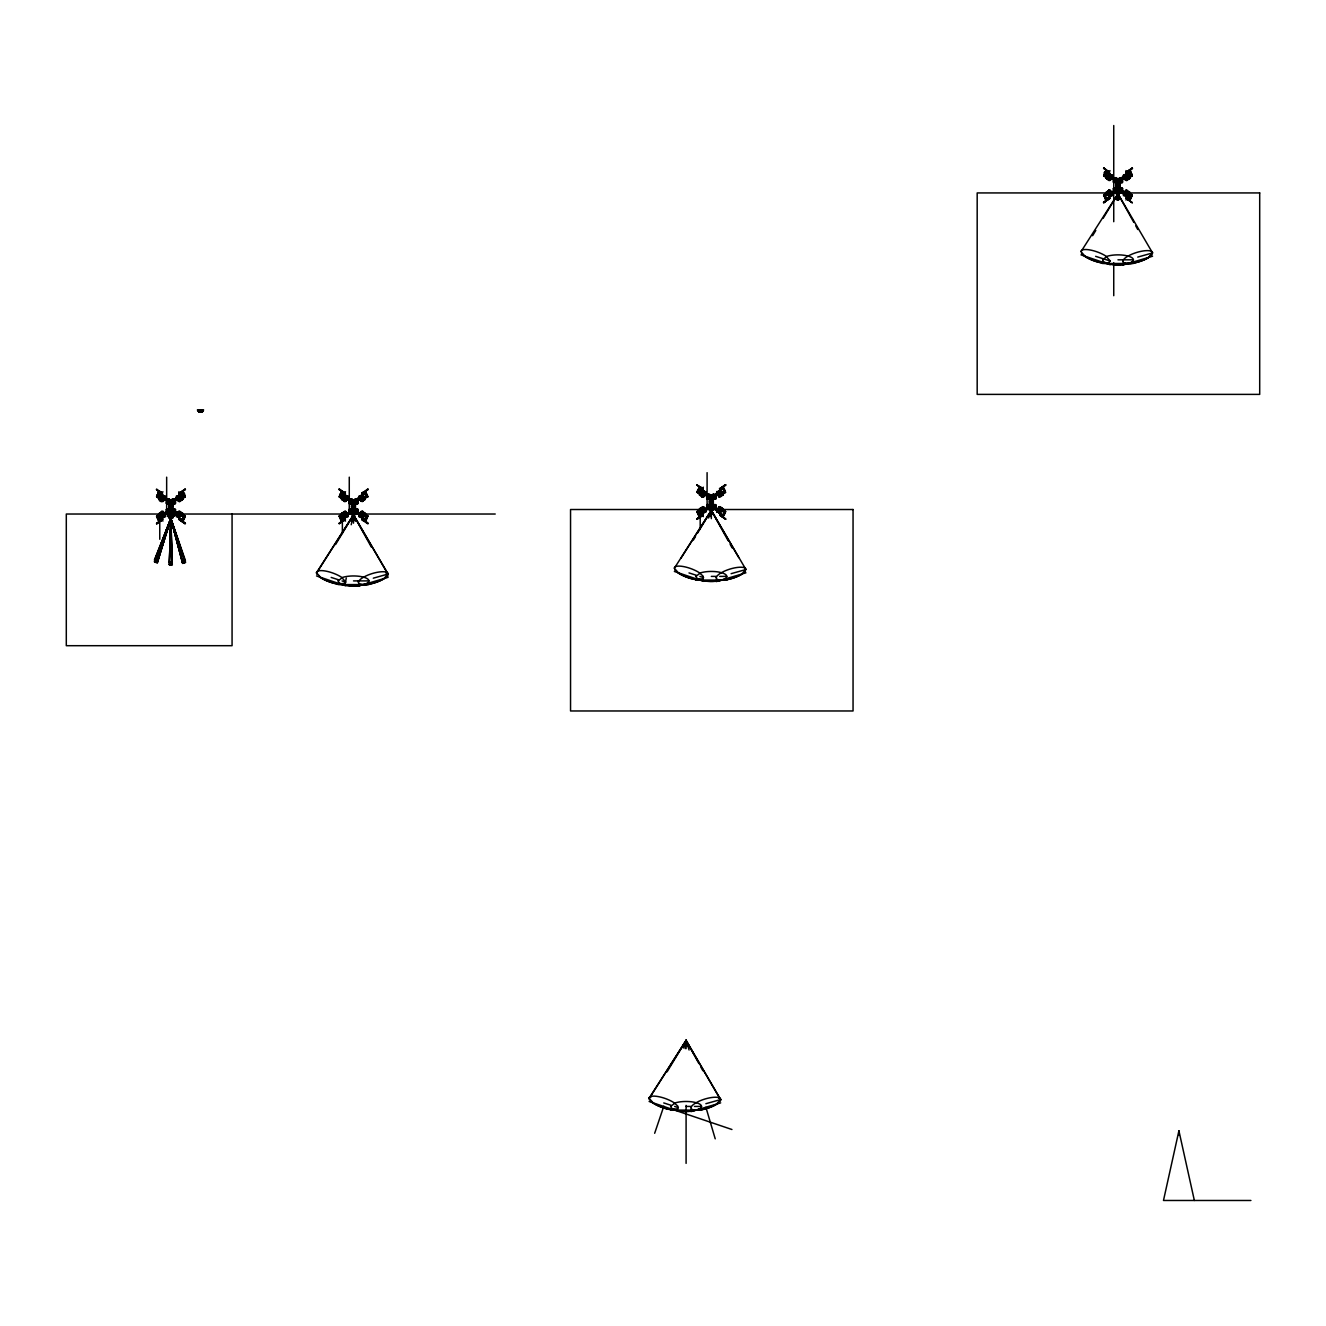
<?xml version="1.0" encoding="UTF-8"?>
<svg xmlns="http://www.w3.org/2000/svg" width="1326" height="1326" viewBox="0 0 1326 1326"><rect width="100%" height="100%" fill="white"/><g stroke="black" fill="none" stroke-linecap="round" stroke-linejoin="round"><path stroke-width="1.5" d="M168.518 509.814L168.518 510.841L170.126 510.841M167.789 502.62L166.662 503.714L168.518 503.714L166.28 503.002M168.518 499.554L166.662 499.504C171.651 500.896 170.292 500.482 175.513 499.554M168.899 503.366L166.28 503.366L166.28 499.189L169.28 498.808L169.28 514.024L166.662 514.024L170.126 513.278L170.126 508.306M169.28 510.841L169.28 509.118L166.662 509.118L167.789 510.212M169.28 503.714L169.28 501.99M169.645 508.306L170.126 509.283M170.275 505.024L170.126 503.25M169.28 499.554L170.126 501.99L168.518 501.99M172.165 504.394L171.7 503.366M172.513 510.841L172.513 509.118L175.131 509.118L175.131 514.024L172.513 514.024L172.513 498.808L175.131 498.808L174.12 501.046L176.242 499.189L174.319 501.792L173.292 500.565L174.203 499.554M175.131 514.024L175.131 513.311C171.8 515.035 170.142 509.118 170.524 514.753L172.513 512.698M349.268 509.814L351.887 509.118L351.887 510.841M351.125 509.814L351.125 510.841L352.733 510.841M355.119 510.841L355.119 509.118L357.738 509.118L357.738 514.024L354.274 513.278L354.274 499.554C356.744 500.482 351.572 500.814 349.268 499.504L351.887 498.808L351.887 514.024L349.268 513.311M351.887 503.714L351.887 501.99M352.252 508.306L352.733 509.283L352.385 504.444M352.733 508.306L352.931 513.278M352.733 504.51L352.733 503.25M350.528 499.62L345.489 497.946C352.202 503.267 349.749 500.333 351.141 499.554L352.733 499.554L352.733 501.99L351.125 501.99M354.771 504.394L354.307 503.366M707.57 496.322L707.09 494.3L709.725 494.3L709.741 508.77M708.946 494.996L708.946 497.482L710.554 497.482L710.554 495.046L710.554 508.77L710.554 503.797M708.946 508.803L715.559 508.803C712.095 510.643 710.57 504.46 710.951 510.245M709.725 506.333L709.725 504.609L707.09 504.609L710.554 506.333M709.725 497.482L709.725 499.206L707.09 499.206L707.835 498.095L708.946 499.206L708.946 494.3M710.09 503.797L710.554 504.775M710.554 500.001L710.554 498.742M712.609 499.885L712.128 498.858M712.858 509.615L712.94 504.609L715.559 504.609L715.559 509.515M715.559 494.996L712.94 494.3L715.941 495.046M713.72 508.803L713.72 506.333L712.095 506.333M712.94 499.206L715.559 498.51L712.095 497.482M1113.741 188.723L1116.359 188.027L1116.359 189.751M1116.359 180.9L1116.359 182.623L1113.741 181.894M1122.592 178.463C1118.614 178.181 1117.669 181.132 1115.58 177.717L1115.58 182.623M1115.58 188.723L1115.58 189.751L1117.205 189.751M1124.929 193.53L1125.989 193.795L1124.481 192.734C1130.034 195.684 1119.509 190.331 1121.498 189.999C1124.647 191.922 1125.608 195.088 1120.619 191.922C1119.774 190.066 1121.017 191.657 1123.188 192.253C1121.746 191.143 1118.73 189.701 1122.227 192.187L1116.31 192.834L1116.359 177.717L1113.741 177.717L1115.58 178.413M1116.359 192.933L1117.917 190.977L1119.575 192.187L1119.575 177.717L1122.21 178.413C1120.387 183.668 1118.63 174.568 1124.796 178.38M1116.724 187.215L1117.205 188.193M1117.205 192.187L1117.205 187.215L1117.205 192.187L1115.58 192.22M1117.205 182.159L1117.205 183.419L1117.205 178.463L1113.359 178.463M1117.205 178.463L1117.205 180.9L1115.58 180.9M1119.243 183.303L1118.763 182.275M1118.746 189.751L1120.354 189.751L1120.354 188.027L1120.354 192.933M170.507 512.698L169.28 513.278M710.935 508.19L709.725 508.77M706.708 495.046C709.543 492.36 711.515 498.377 711.714 495.046M166.678 512.449C170.176 510.759 163.993 516.56 168.054 512.018C165.302 512.25 165.021 515.201 167.175 511.355C169.629 510.394 167.573 515.4 166.678 512.217C172.595 510.029 160.247 518.897 164.606 514.14L163.645 512.068L161.49 513.576M177.734 499.471L176.822 498.178L178.33 497.117L173.275 500.482L174.303 501.394L175.131 500.383M360.341 499.471C359.992 497.847 357.456 498.211 359.329 499.488C354.987 505.405 355.169 496.686 360.937 497.117M358.351 498.974C351.539 503.681 363.407 497.117 356.578 500.996C363.457 494.399 351.059 504.775 358.716 499.454M708.465 508.471L707.222 508.306L707.686 506.98L708.565 508.587L703.542 510.692M716.985 494.747C715.128 494.25 711.084 499.04 717.151 494.979L716.388 493.902C707.686 503.084 722.455 490.239 715.045 496.305C720.018 489.526 709.858 500.664 716.587 494.896M1111.834 193.729C1123.57 188.69 1105.735 192.171 1112.017 194.408L1110.177 195.933L1112.448 194.872L1111.636 193.861M1120.951 178.513C1121.166 183.966 1125.36 173.54 1121.614 179.839M170.441 563.417L169.363 563.02L170.905 513.278M176.176 499.438L174.452 500.681M174.27 501.245C172.794 500.217 175.728 499.919 173.839 500.482M1121.813 179.341L1121.514 179.093M181.496 520.687L185.325 523.356L181.695 520.588M364.716 520.273L368.081 523.455M700.178 487.487L697.31 492.51M1103.994 168.137L1106.945 170.988L1103.729 175.778L1106.099 177.203M346.268 578.037L345.29 583.241L338.478 584.053A15.448 4.691 19.7 0 1 320.826 577.606L316.533 572.733L353.512 514.902L388.104 574.025L383.761 578.749A15.448 4.74 -17.4 0 1 365.893 584.551L362.827 584.633A15.448 4.74 -17.4 0 1 362.827 577.622L365.893 575.981A15.448 4.74 -17.4 0 1 388.104 574.025L373.286 578.186M353.031 518.98L353.512 514.902L388.104 574.407L387.606 575.766M710.62 516.51L711.333 510.394L745.925 569.517L741.582 574.241A15.448 4.475 -17.3 0 1 723.714 580.208L718.593 580.075M685.144 1048.568L686.089 1040.429L720.681 1099.552L716.338 1104.276A15.448 4.74 -17.4 0 1 698.47 1110.077L695.404 1110.144A15.448 4.74 -17.4 0 1 695.404 1103.149L698.47 1101.492A15.448 4.74 -17.4 0 1 720.681 1099.552L705.88 1103.713M1117.271 199.928L1117.967 193.811L1152.576 252.934L1148.233 257.658A15.448 4.475 -17.3 0 1 1130.349 263.625L1124.929 263.46M1110.326 174.502L1112.282 175.861L1111.652 176.789L1115.381 178.795L1114.569 180.303L1113.774 179.143L1115 178.911L1114.453 179.922L1112.63 178.214L1114.486 179.888M165.667 499.488C167.756 500.482 172.115 503.217 162.883 497.946L164.606 498.692L164.822 497.714M167.789 512.897L167.905 512.168M176.922 514.737C182.59 515.864 168.617 508.886 176.076 513.842C176.855 513.775 173.789 513.692 173.839 512.267C172.745 510.991 178.198 514.936 174.386 511.853M179.375 518.168L176.06 514.289L178.33 515.715C173.325 516.576 172.861 508.256 174.999 512.814C170.325 512.681 178.016 509.648 179.242 514.422L177.038 514.82M347.843 499.256L349.484 501.062L349.55 499.819L350.843 499.819L349.865 501.344L348.224 499.04L350.545 500.598M356.628 512.864C357.307 511.14 356.445 512.748 358.733 513.344M707.636 495.128C709.327 498.941 706.692 493.007 708.482 496.769M707.951 496.073L705.979 494.764L707.968 496.488M706.112 508.852C714.15 504.792 700.509 512.466 708.598 507.792C704.752 512.549 706.592 505.852 708.449 506.946M708.449 496.852L703.31 493.438L704.371 493.703M714.813 496.289L714.432 495.427M714.963 507.659C713.802 506.814 719.852 511.571 714.548 507.278C720.648 513.527 712.128 508.72 714.813 507.344M714.432 508.372L715.559 507.941L715.062 506.946L715.443 508.306L713.985 508.504L714.2 507.029L714.101 508.587L719.123 510.692L717.615 509.632L717.267 510.974M1109.63 177.319L1111.47 177.916C1107.641 176.806 1115.796 180.75 1115.033 179.325M1120.569 191.59L1121.398 190.911M175.513 512.333L174.502 512.217M338.329 583.341L338.064 584.584L368.943 584.584M696.167 578.816L695.885 580.075L726.781 580.075M670.906 1108.851L670.641 1110.111L701.537 1110.111M1112.713 178.314L1114.967 178.944L1114.752 179.905M1112.63 178.098L1114.851 178.877L1114.337 179.839M1102.801 262.233L1102.519 263.493L1133.415 263.493M1117.072 197.839L1117.967 193.811L1133.796 222.354M1194.361 1200.478L1178.913 1130.796L1163.482 1200.478L1250.915 1200.478M338.064 580.904L342.589 577.407A15.448 4.956 0 0 1 361.219 576.611L364.418 577.407A15.448 4.956 0 0 1 364.418 584.401L361.219 585.197A15.448 4.956 0 0 1 345.788 585.197L340.119 583.39L338.578 582.18L338.329 579.727L331.168 577.423M351.208 524.731L353.512 514.902L371.297 547.008M695.885 576.396L700.41 572.898A15.448 4.956 0 0 1 719.057 572.103L722.256 572.898A15.448 4.956 0 0 1 722.256 579.893L719.057 580.689A15.448 4.956 0 0 1 703.609 580.689L697.957 578.865L696.415 577.672L696.167 575.219L688.99 572.915M710.404 514.322L711.333 510.394L738.797 557.649M670.641 1106.431L675.166 1102.917A15.448 4.956 0 0 1 693.813 1102.138L697.012 1102.917A15.448 4.956 0 0 1 697.012 1109.928L693.813 1110.707A15.448 4.956 0 0 1 678.365 1110.707L672.713 1108.901L671.171 1107.707L670.906 1105.238L663.746 1102.934M685.161 1044.358L686.089 1040.429L720.681 1099.917L720.184 1101.276M1102.519 259.813L1107.044 256.316A15.448 4.956 0 0 1 1125.691 255.52L1128.89 256.316A15.448 4.956 0 0 1 1128.89 263.31L1125.691 264.106A15.448 4.956 0 0 1 1110.243 264.106L1104.591 262.283L1103.05 261.089L1102.801 258.636M1116.591 199.712L1117.967 193.811L1119.774 199.563M173.872 499.62L174.75 501.228M348.174 513.56C353.976 508.471 346.998 516.659 349.981 512.051M346.185 515.648L350.843 513.013L349.981 511.09L349.401 512.814L351.092 512.598L349.865 511.488L345.158 514.422L349.451 512.134M356.578 499.587L357.523 501.062L359.164 499.256M174.899 500.797L179.242 498.41L174.684 500.698M1115.614 192.187L1114.752 190.745L1112.746 192.751L1115.183 191.491L1114.453 190.729L1115 192.121M1114.669 191.392L1113.724 192.187L1113.724 188.74L1114.47 189.121M157.131 561.263L171.269 518.499M351.539 520.737L353.512 514.902L355.302 520.67L353.512 514.902L316.533 573.097L317.03 574.473M654.663 1133.282L663.829 1106.199M684.117 1046.247L686.089 1040.429L698.935 1063.618M1116.658 197.707L1117.967 193.811L1119.127 197.74M684.05 1046.148L686.089 1040.429L689.089 1050.01M708.614 517.985L711.333 510.394L728.14 540.71M683.371 1048.004L686.089 1040.429L687.879 1046.214L686.089 1040.429L649.11 1098.243L653.403 1103.133A15.448 4.691 19.7 0 0 671.055 1109.58L677.884 1108.751L677.884 1106.182L674.089 1102.751A15.448 4.691 19.7 0 0 658.144 1096.569A15.448 4.691 19.7 0 0 649.11 1098.243M1115.945 199.497L1117.967 193.811L1118.912 197.823L1117.967 193.811L1081.005 251.642L1085.281 256.515A15.448 4.691 19.7 0 0 1102.95 262.962L1108.304 262.863L1110.26 261.023L1105.983 256.15A15.448 4.691 19.7 0 0 1090.038 249.968A15.448 4.691 19.7 0 0 1081.005 251.642M163.429 496.023L163.032 495.211L160.976 497.78L157.313 495.211L158.391 492.626L159.75 493.57L158.391 492.626M183.419 519.146L184.447 516.875M182.756 519.278L183.618 519.891L182.043 519.262C185.308 522.03 185.64 513.709 181.148 514.571L182.226 513.029M342.174 499.803L343.252 498.245L339.473 495.609L340.997 492.626L342.357 493.57L340.997 492.626M366.009 520.206L364.65 519.262L366.009 520.206L367.534 517.223L363.755 514.571M700.542 488.548L698.819 488.117L697.642 490.62L701.404 493.272M722.106 515.267L723.83 515.698L725.355 512.714L721.576 510.062L722.653 508.521M1107.193 171.966C1099.237 171.452 1109.53 176.806 1106.646 178.695M1105.453 172.579L1104.425 174.85M1128.757 198.685L1130.481 199.115L1131.509 195.784M1130.979 198.403L1131.658 196.596L1127.896 193.961L1125.492 196.281M155.938 561.08L154.562 560.218L170.822 518.499L185.358 560.417L182.607 561.064L170.822 518.499L154.562 559.721L157.33 560.6L170.822 518.499L184.994 561.196M347.843 513.576L348.887 512.333M353.76 501.924L353.561 502.073M711.581 497.416L711.283 497.565M708.25 507.361L707.106 507.941M711.581 506.681L711.482 506.98M674.354 568.224A15.448 4.691 19.7 0 1 683.387 566.55A15.448 4.691 19.7 0 1 699.332 572.733L703.128 576.164L703.128 578.733L696.299 579.545A15.448 4.691 19.7 0 1 678.647 573.097L674.354 568.224L711.333 510.394L712.526 514.239L711.333 510.394L680.884 558.312M169.363 563.02L170.441 562.622M154.562 560.218L155.938 560.252M198.154 411.342L202.828 411.342L198.154 411.342L198.154 410.016M168.568 516.228C167.308 519.046 174.485 519.046 173.225 516.228M335.544 544.555L353.512 514.902L355.252 520.803M693.365 540.047L695.487 536.566M697.592 533.069L711.333 510.394L712.493 514.322M1092.624 235.68L1095.79 230.442M1103.182 218.243L1117.967 193.811L1118.431 200.011L1117.967 193.811M667.077 1071.822L686.089 1040.429L687.017 1044.424M649.607 1099.983L649.11 1098.608L686.089 1040.429L686.387 1044.557M174.17 499.289L175.927 498.957L173.772 500.78M356.528 500.233L357.738 498.808L355.882 498.808L355.882 503.714M357.407 500.979L361.849 498.41L361.302 497.631L359.777 498.692L361.302 497.631L359.794 498.692M707.438 507.344L702.979 509.913L704.222 510.212M1115.365 191.59L1112.514 193.248M1114.205 190.977L1112.763 192.27M164.076 499.471C167.872 494.979 170.01 505.554 165.236 499.256M346.683 499.471L347.495 498.095M1124.233 193.082L1125.177 194.474M707.653 507.941L707.09 509.515L707.09 472.653M181.679 519.775L182.54 520.389C180.104 520.77 173.507 512.134 178.695 515.201M357.407 511.853C371.297 520.786 351.059 506.184 357.274 513.162C352.981 508.554 364.169 518.847 358.766 514.19M159.17 499.521L162.733 495.012M341.776 499.521L345.324 495.012M156.667 489.609L159.816 492.642L156.932 489.228M160.827 498.742L156.866 495.609L159.253 492.443L162.236 493.173L162.054 494.399M157.264 497.068L156.584 496.587L160.048 491.432L160.927 492.029M160.446 491.697L156.982 496.869M161.126 492.178L161.987 493.537M160.612 493.405L161.391 492.36M158.192 497.714L159.435 498.012M160.976 493.653L161.606 492.725M158.275 497.896L156.75 496.935M161.938 492.957L161.092 493.405M158.54 497.963L162.916 491.714M161.805 494.233L162.518 493.156M159.253 492.443L160.114 493.057L158.175 495.808L160.479 497.432L162.352 494.747L161.49 494.134M160.496 497.432L162.07 495.195L165.717 497.101L163.247 495.592M159.568 499.803C161.871 495.377 155.971 501.477 162.269 501.692M159.899 500.035L163.214 495.344M164.391 496.935L161.291 500.184L162.551 501.294L159.103 498.874M164.623 498.692L163.098 497.631L164.391 496.173M163.877 497.383L164.606 496.537M162.103 500.267L161.391 501.079M164.391 499.007L162.883 497.946L163.794 498.112M164.308 497.366L164.54 496.488M161.358 501.41L162.286 500.399M164.225 497.631L165.402 495.974M161.871 501.41L161.523 499.869M164.54 497.847L165.104 496.885M164.192 499.968L163.148 501.477L160.993 499.968L162.054 498.46L164.822 499.305M177.154 513.261L178.645 511.355L182.971 513.56L181.463 514.422M177.27 515.317L176.391 515.947M179.491 511.703L176.424 515.201L179.424 518.068M176.408 516.858L177.568 515.184M177.916 515.433L177.319 516.394L177.651 515.582M179.806 512.632L180.402 511.753M177.402 516.659L180.502 512.648M180.435 512.366L179.209 511.505M180.8 512.864L179.441 514.156M179.076 517.82L178.579 517.256M178.596 517.488L181.877 512.797M182.806 516.444L180.817 515.052L178.43 517.372M181.148 520.438L179.69 518.383M180.004 518.599L179.209 519.626L179.739 518.433M180.203 519.079L179.855 519.875L180.021 518.947M183.436 515.002L185.076 515.913L181.761 520.853M180.833 519.179L180.021 519.991M180.402 520.455L181.38 519.577L180.667 520.654M181.049 520.919L185.143 515.963M181.347 521.135L185.01 515.864M181.745 521.4L185.209 516.245L182.773 514.538M345.108 493.902L339.357 489.112M341.395 492.891L342.141 493.885L340.782 492.94M339.489 497.035L342.655 491.432L343.683 492.145M339.257 496.869L342.788 492.079M343.053 491.697L339.323 496.918L345.141 501.278M343.533 492.029L340.02 497.167L343.351 491.913M343.732 492.178L343.384 493.521L343.998 492.36M343.567 493.653L344.213 492.725M343.633 493.686L344.462 492.907M341.147 497.963L345.522 491.714M344.561 494.001L345.473 493.388L339.207 489.012M344.412 494.233L345.158 493.173M345.456 495.095L343.583 497.78L339.804 495.128M342.788 499.637L345.821 495.344M343.898 500.184L346.998 496.935M346.998 496.173L346.749 497.25M344.594 500.2L343.998 501.079M346.484 497.383L347.147 496.488M344.064 501.477L344.893 500.399M347.429 499.305L345.489 497.946L346.998 499.007M346.832 497.631L347.992 495.974M344.379 501.344L345.672 500.946M349.451 500.681L344.661 498.46L343.6 499.968L345.755 501.477L346.799 499.968M347.246 499.57L348.009 498.477L346.069 497.117L347.23 498.692M358.666 514.289L360.937 515.715L358.998 514.355L359.76 513.261M359.827 514.936C358.285 518.831 365.23 517.654 364.832 513.029M362.528 511.422L359.048 515.217L362.562 517.786M359.014 516.858L360.175 515.184M360.473 514.621L360.009 513.825L361.517 514.886L360.622 514.72M362.23 512.267L361.335 511.886L362.876 512.963M362.346 511.77L362.893 511.322M360.092 515.466L359.926 516.394L360.523 515.433M362.562 511.919L362.412 512.632M360.307 516.643L363.109 512.648M363.407 512.864L362.048 514.156M361.202 517.488L364.484 512.797M362.247 517.571L363.44 517.936M361.981 518.168L363.904 515.383L367.087 517.621M362.462 518.499L362.545 517.322M363.44 519.179L362.794 520.107M366.092 515.035L367.65 515.897L363.622 520.687M363.009 520.455L363.921 519.527L358.716 515.748M363.274 520.654L366.987 515.665M367.683 515.913L363.473 520.803M363.954 521.135L367.617 515.864M367.551 516.046L364.517 520.969L362.893 519.61M364.617 521.035L361.716 519.56L362.545 518.549L361.932 519.494M364.285 519.775L365.147 520.389L366.026 519.146M367.733 523.223L364.103 520.687M699.332 493.703L697.012 492.079L700.476 486.924M697.095 492.36L700.874 487.189M699.962 489.377L698.62 491.3L699.962 489.377L698.603 488.432L699.465 489.045M701.553 487.67L702.415 489.029M701.636 487.935L701.222 489.012M697.178 492.427L698.636 493.206M701.404 489.145L702.001 488.2M702.366 488.449L701.52 488.896L702.614 488.631M698.968 493.454L703.344 487.189M701.984 489.543L701.388 490.388L703.94 491.051L702.117 490.421M702.233 489.725L702.664 488.664M702.415 489.974L702.763 491.333M700.907 492.924L702.797 490.239M699.598 495.012L700.774 493.902M699.995 495.278L703.294 490.587M700.907 494.001L697.294 491.101L699.68 487.935L706.145 492.592M700.343 495.526L703.642 490.835M701.421 495.46L702.78 494.167M701.504 496.338L704.819 492.427M704.305 492.874L704.868 491.913M702.565 495.775L701.819 496.57M705.051 492.029L705.217 493.189L705.647 492.244M701.885 496.968L702.714 495.891M704.653 493.123L705.83 491.465M702.299 496.902L703.029 496.106M705.018 493.371L701.62 490.073M703.277 496.753L705.25 492.725M704.819 494.499L704.139 494.018L705.415 493.653C713.603 498.278 699.995 490.222 705.051 494.184L704.504 494.963M705.067 495.062L702.979 493.902L703.891 492.592L705.067 494.15L704.902 493.305M706.178 494.034L704.918 495.261L707.438 496.454M716.488 509.781L718.162 508.852M717.581 508.753L719.67 509.913L718.294 510.112M719.09 506.847L718.327 508.571M718.659 512.499L721.046 513.742L716.869 510.692L719.852 507.394M720.2 506.797L719.156 507.377M716.836 512.35L717.996 510.676M720.548 507.046L720.117 508.057M717.615 511.77L717.515 510.676M718.361 510.924L717.565 511.753M718.128 512.134L720.93 508.14M719.024 512.98L722.305 508.272M723.051 508.803L719.504 513.311M721.742 510.891L719.803 513.659L719.902 512.466L720.631 512.996M725.637 519.328L719.72 514.422L720.366 512.797M719.637 515.118L720.432 514.09M720.548 515.549L721.261 514.67M724.029 510.609L725.488 511.388L721.775 516.626M720.83 515.947L721.609 514.919M721.095 516.145L721.725 515.002M722.173 516.891L725.654 511.737L723.2 510.029M723.847 514.637L722.985 515.88L716.504 511.206M1105.238 171.85L1106.597 172.794L1105.254 174.717L1106.597 172.794L1105.851 171.8M1103.812 175.596L1106.961 170.772L1109.315 172.082M1108.205 171.087L1107.542 172.214L1108.47 171.269M1108.685 171.634L1108.039 172.562L1108.834 171.734M1105.221 176.706L1105.801 176.988M1105.834 176.424L1109.995 170.606M1109.033 172.91L1109.149 171.966M1108.868 173.142L1109.663 172.115L1103.68 167.921L1109.182 173.358M1109.149 174.104L1112.431 176.524L1109.133 179.971M1106.249 178.43L1107.409 177.319M1107.558 176.341L1109.63 174.435M1112.796 176.01L1106.315 171.352L1104.392 174.12L1108.055 176.689L1109.796 173.905M1106.978 178.944L1110.276 174.253M1108.155 179.756L1111.536 175.894M1109.066 179.109L1109.199 180.021M1110.939 176.292L1112.464 174.883M1108.536 180.386L1109.182 179.176M1115 178.513L1114.553 180.701L1109.961 176.855L1110.857 177.021M1111.304 176.54L1112.033 175.695M1109.033 180.386L1110.144 179.855M1110.21 180.386L1112.05 177.071L1111.718 178.48M1111.138 178.38L1111.685 177.601C1107.243 175.098 1115.033 176.888 1112.149 178.397M1124.382 191.972L1123.205 193.082L1125.393 194.624M1125.724 190.264L1124.978 191.988M1123.47 195.767L1124.282 193.845M1126.652 190.563L1123.52 194.126L1127.68 197.16L1126.321 196.198L1129.702 192.22M1127.199 190.463L1126.868 191.541M1126.686 191.176L1125.807 190.795M1124.995 194.342L1124.581 195.104M1124.481 194.789L1127.581 191.557M1125.459 195.701L1123.603 194.74M1125.84 196.513L1128.956 191.69M1129.304 191.939L1128.227 193.48L1132.006 196.132M1127.912 196.845L1127.034 196.231L1128.393 194.309M1126.271 198.535L1127.001 197.458L1126.072 198.386M1126.603 198.552L1126.768 197.292M1130.1 194.209L1125.956 200.027M1129.835 193.447L1132.205 194.872L1128.99 199.878M1127.481 199.364L1128.31 198.37M1127.746 199.563L1128.459 198.469M1127.945 199.696L1131.94 202.497M1128.128 199.828L1131.99 194.707L1129.967 193.53M1128.426 200.044L1132.089 194.773M1128.824 200.309L1132.288 195.154L1131.608 194.673M1132.288 202.745L1126.371 197.839M163.695 497.267L162.551 498.41L166.678 500.383M165.07 499.488L165.833 498.41L163.463 497.117L164.756 498.012M175.96 514.422L176.723 513.344M177.734 513.361L176.822 514.654L177.303 513.063M181.629 514.919L182.706 513.958M339.97 495.941L340.5 493.338M344.909 501.709L341.428 499.272L342.771 497.913M345.158 498.41L346.301 497.267M347.677 499.488L348.44 498.41M358.567 514.422L359.329 513.344M359.429 514.654L360.341 513.361M361.683 517.82L360.887 517.273M364.236 514.919L365.578 513.56L362.131 511.14M366.225 517.007L364.865 518.947L365.611 519.46M702.73 497.2L699.25 494.764L700.592 493.405M705.515 494.979L706.261 493.902M716.388 509.913L717.151 508.836L715.344 507.261L716.985 509.068M719.67 509.913L718.659 509.897M722.057 510.411L723.416 509.051L719.919 506.598M724.874 512.366L722.703 514.422L723.449 514.952M1109.381 180.618L1105.884 178.181L1107.243 176.822M1111.569 178.678L1112.481 177.386M1123.039 193.331L1123.785 192.253M1121.232 191.789L1123.619 193.032M1128.708 193.828L1130.05 192.469L1126.57 190.032M342.705 492.244L338.959 489.393M722.421 515.665L725.571 511.455M353.711 511.256L353.445 511.438M169.363 564.428L172.281 564.428L169.363 564.428L172.281 564.246L170.822 518.499L154.612 561.611L157.33 562.473L170.822 518.499L185.408 561.959L182.607 562.953L185.408 562.125L170.822 518.499L154.562 561.544L157.33 562.473L154.562 561.379L157.33 562.29L170.822 518.499L185.408 562.605L182.607 563.434L170.822 518.499L154.562 562.009L157.33 562.953L170.822 518.499L182.076 559.622M174.916 501.062L176.557 499.256M165.236 513.576L166.877 511.77L162.551 514.422L166.844 512.134M705.681 509.068L707.305 507.261L703.31 510.377L704.504 508.852M1123.619 178.165C1117.884 183.121 1130.183 174.286 1124.481 177.916L1123.884 177.071C1129.984 174.27 1119.227 179.988 1124.896 176.375M743.936 572.799L745.427 571.241M1152.062 254.658L1148.233 257.841A15.448 4.74 -17.4 0 1 1130.349 263.46L1127.282 263.543A15.448 4.74 -17.4 0 1 1127.282 256.531L1130.349 254.89A15.448 4.74 -17.4 0 1 1152.576 252.934L1137.758 257.095M350.412 512.665L352.733 513.278L352.733 499.554M1123.188 178.397L1122.194 179.292M165.684 513.361L167.441 512.698M357.722 500.383L356.628 499.968M185.325 489.476L181.496 492.145M162.336 519.245L156.584 523.836L160.297 520.687L156.65 515.963L159.17 514.438L156.584 516.245L160.032 520.853L161.175 520.405M364.236 492.062L368.081 489.36M339.241 523.24L342.771 520.77L339.489 515.797M1132.404 168.369L1128.575 171.054M725.305 484.719L721.493 487.404M180.17 492.526L178.944 493.388L185.192 489.012L181.629 492.062L185.143 496.869M170.656 501.924L170.955 502.073M156.534 523.322L160.164 520.77M364.534 492.079L367.866 489.509M339.141 523.322L342.904 520.687M1132.139 175.828L1128.774 171.153L1132.288 167.905L1126.006 172.297L1128.426 170.606L1132.205 175.778L1129.918 177.154M725.687 485.001L722.123 487.736M1107.177 199.497L1103.68 202.729L1107.376 199.596L1103.729 194.872L1107.525 200.044M700.294 516.228L696.962 518.798L700.725 516.179M365.611 493.371L364.865 493.885L366.225 492.94M345.456 517.737L343.583 515.052L339.804 517.704L340.997 520.206L342.357 519.262L340.997 520.206M1130.083 172.281L1129.338 172.794L1130.083 171.8M1105.851 198.37L1106.597 197.839L1105.238 198.801M698.122 512.847L699.962 514.422L699.216 514.952M182.756 493.554L183.618 492.94L182.275 493.885L183.618 495.808M341.263 519.56L342.141 518.947L340.782 519.891M719.471 491.068L721.046 490.073L716.902 493.09L718.344 492.062M699.084 515.052L699.962 514.422M176.64 496.918L179.855 495.576M162.551 514.422L164.822 513.527L165.402 514.355L164.043 515.317M161.938 517.256L161.192 518.251L165.336 515.781M359.76 498.659L360.473 498.211M1126.934 174.485L1127.597 172.43M1121.398 178.612L1126.321 177.319M1111.138 192.27L1112.481 193.264L1111.901 192.436L1109.961 193.795L1111.47 192.734M1109.017 196.165L1107.558 194.309L1104.392 196.53L1105.47 199.115L1106.829 198.171L1105.47 199.115M716.554 494.15L718.294 493.703M705.415 510.145L704.371 510.112M702.415 513.825C702.515 511.388 700.725 513.527 702.515 515.267M179.292 493.902L180.999 492.708M179.656 493.421L185.458 489.377M179.341 493.869L180.933 492.559M176.109 497.084L179.806 494.482M181.679 493.057L182.54 492.443L178.894 495.775M176.491 497.035L179.043 495.592M176.441 497.615L177.949 496.57L176.441 497.615L178.96 501.261M183.402 492.626L182.043 493.57L183.402 492.626C188.176 496.255 178.811 496.819 182.226 499.803M174.336 499.72L177.817 497.134L177.253 496.488M178.297 497.134L175.96 498.41L176.723 499.488M183.518 493.603L183.9 493.338M178.944 495.095L180.817 497.78L184.596 495.128M161.673 512.035C163.33 507.676 157.794 518.764 159.568 513.029M180.817 497.78L184.48 495.211L181.314 497.432L179.474 495.858M159.103 513.958L162.534 511.554M159.17 513.311L160.181 513.195M181.331 498.51L183.866 497.532M161.987 512.648L161.076 511.969M179.772 500.217L180.502 501.013L179.524 501.692M181.861 498.725L185.043 496.935L181.347 491.697M182.656 498.377L185.209 496.587L181.745 491.432L180.535 492.277L181.181 493.405M179.209 501.311L182.706 498.874L179.772 501.51M163.33 517.405L165.684 515.748L159.253 520.389L156.866 517.223L160.645 514.571M162.899 517.704L160.976 515.052L157.197 517.704L158.391 520.206L159.75 519.262L158.391 520.206M182.971 499.272L181.877 500.035L178.596 495.344M160.976 515.052L158.755 515.897M157.893 519.494L158.772 518.88M165.07 513.344L165.833 514.422L163.098 515.201L164.391 516.659M165.634 514.19L164.49 513.063M158.175 519.891L159.534 518.947L158.175 517.007L157.313 517.621L160.479 515.4L161.838 517.322L160.96 517.936M164.109 516.643L165.319 515.234L162.849 511.571M159.253 520.389L160.114 519.775M160.429 519.56L161.805 518.599L162.601 519.626L156.601 523.82M161.49 518.681L162.551 517.289M161.772 518.963L160.761 520.356L162.485 518.93M367.799 489.012L361.948 493.322M368.064 489.377L361.948 493.869L363.606 492.708M359.827 497.88L359.28 496.902L361.517 495.128L364.832 499.803M358.716 497.084L362.91 494.134M363.921 493.305L363.009 492.36M364.285 493.057L365.147 492.443L367.534 495.609L363.755 498.245M359.081 497.035L361.219 495.543M361.567 501.261L359.048 497.615L362.727 494.93L361.816 493.206M366.009 492.626L364.65 493.57L366.009 492.626L367.186 495.128L363.423 497.78M358.766 498.626L360.838 497.184M366.506 493.338L366.026 493.686M344.909 511.107L341.428 513.56L342.771 514.919M341.71 513.958L345.158 511.538L344.346 511.985M363.937 498.51L365.81 497.416M343.865 520.554L342.655 521.4L339.191 516.245L341.66 514.505M344.379 512.317L346.699 516.643M364.998 497.996L367.401 496.305L366.722 496.786M344.13 512.963L344.942 512.151M361.915 500.532L362.876 499.869M364.451 498.725L367.816 496.587L364.517 491.863L362.164 493.72M362.628 500.515L360.307 496.189M361.816 501.311L365.313 498.874L362.379 501.51M339.473 517.223L343.252 514.571L342.174 513.029M362.197 501.361L362.247 501.013M340.5 519.494L340.881 519.228M348.009 514.355C347.727 512.317 344.064 517.704 348.009 514.355L347.097 513.063M346.069 515.715L348.44 514.422L347.677 513.344M346.799 515.549L346.998 516.659M347.478 515.549L345.44 511.571M345.804 517.289L347.909 515.797L345.075 517.455M342.721 519.775L341.859 520.389L344.71 518.383M344.097 518.681L348.29 515.748M343.931 519.262L344.793 519.693M343.434 520.306L345.108 518.93L339.207 523.82L345.34 519.527M343.368 520.687L344.992 519.56L344.312 520.041M1126.885 173.258L1132.52 168.286M1123.155 176.01L1125.575 174.319L1128.956 178.944M1126.371 172.811C1130.995 172.927 1119.923 178.513 1125.012 175.463M1127.829 171.783L1126.636 172.629M1127.481 171.269L1128.459 172.165M1128.757 171.966L1129.619 171.352L1123.155 176.01M1130.481 171.535L1129.122 172.479L1130.481 171.535L1132.006 174.518L1128.227 177.154L1129.304 178.695M1130.1 175.844L1127.896 176.689L1125.492 174.369L1123.536 176.507L1126.023 180.17M1127.183 173.839L1123.536 175.944L1124.332 176.424M1125.492 174.369L1123.901 176.242M1130.581 172.513L1130.979 172.247M1127.15 174.336L1126.503 173.656L1128.376 176.341L1131.559 174.12L1130.68 174.717L1130.481 172.579M1107.243 193.828L1105.884 192.469L1108.42 191.275M1109.066 191.557L1109.348 190.049L1108.37 190.729M1127.896 176.689L1131.675 174.037M1105.884 192.469L1107.409 193.331M1109.332 190.066L1106.995 191.69L1110.276 196.397M1128.227 177.154L1130.05 178.181L1126.139 173.905M1106.166 192.867L1109.912 190.48L1112.431 194.126L1111.022 195.104L1108.851 191.226M1103.729 194.872L1105.47 193.878M1105.204 194.06L1106.133 193.414M1129.47 176.905L1131.874 175.214L1131.177 175.695M1109.282 198.038L1106.961 199.878L1103.646 195.154L1106.216 193.364L1103.812 194.806M1108.586 191.872L1109.514 191.226L1108.785 190.099M1127.349 178.761L1126.536 179.574M1130.266 176.341L1129.57 176.822L1130.73 176.706M1105.619 194.358L1106.481 193.745L1104.077 195.436L1104.492 194.574M1129.735 177.286L1132.139 175.596M1106.646 191.939L1107.061 193.563L1107.89 192.983M1107.724 193.48C1102.668 197.209 1104.657 194.756 1106.315 199.298L1110.31 195.817L1109.133 196.546M1129.769 177.783L1126.288 180.22L1127.581 179.093L1124.465 175.082M1130.05 178.181L1126.57 180.618L1127.514 179.358M1106.166 195.287L1108.055 193.961L1110.094 196.53L1107.89 199.016M1104.276 196.613L1108.055 193.961M1112.149 192.253L1112.912 193.331L1111.122 194.226M1104.972 198.403L1105.851 197.789M1111.834 194.541L1112.746 193.082M1110.956 195.154L1112.415 194.126M1107.542 193.231C1106.63 198.767 1113.542 194.309 1111.669 195.22L1110.939 194.342M1106.315 199.298L1107.193 198.685M1107.757 198.287L1108.984 197.756M1109.05 197.375L1112.729 194.69M1108.354 198.204L1109.116 198.386M1107.558 199.464L1103.994 202.497M1103.414 202.364L1109.547 198.403M1103.68 202.729L1109.928 198.353M719.405 488.846L725.886 484.868L719.769 489.36L720.366 491.001M720.515 489.327L719.968 488.681L722.338 487.355M720.731 489.625L716.504 492.592M721.758 488.797L721.095 487.67M724.327 488.83L722.106 488.548L723.83 488.117L725.355 491.101L721.576 493.736L722.653 495.278M716.902 492.526L719.04 491.034M722.968 488.714L723.83 488.117M717.349 492.758L719.388 496.753M718.095 492.725L717.83 491.664M718.162 494.963L717.615 494.184L719.123 493.123L714.499 495.41M719.123 493.123L717.349 493.587M725.024 490.62L721.245 493.272L719.338 490.62M702.747 506.598L699.25 509.051L700.592 510.411M699.531 509.449L703.576 506.847L704.321 508.571M719.504 490.504L723.416 494.764L719.852 496.421M701.355 516.295L700.476 516.891L697.012 511.737L699.498 509.996M702.78 509.648L701.421 508.355L702.2 507.808M699.564 509.946L698.57 510.643M702.415 508.14L702.382 507.444M720.714 495.344L719.885 496.156M699.763 510.377L697.426 512.018L697.857 511.156M720.449 496.007L718.128 491.664M723.051 493.885L725.488 492.178L722.554 488.051M700.907 509.814L701.255 509.565M723.134 494.366L720.449 496.836M701.073 510.062L697.294 512.714L699.68 515.88L702.531 513.875M701.404 510.543L697.625 513.195L698.819 515.698L700.178 514.753L699.68 515.88M698.321 514.985L698.819 514.637M703.891 511.206L706.261 509.913L705.515 508.836M701.388 513.427L702.266 512.814M705.167 510.659L704.404 511.19L705.25 510.609M705.183 511.123L703.377 507.212M703.625 512.781L705.747 511.289L702.366 512.748M700.857 515.052L701.819 515.947M701.918 514.173L706.145 511.206M697.277 519.146L702.929 514.422M701.189 516.179L702.896 514.985L702.299 514.04M697.028 519.311L703.277 514.936M179.01 493.338L181.016 492.145L184.529 497.068L185.209 496.587M179.557 493.72L181.911 491.863M181.115 493.438L180.667 492.178M176.806 497.349L179.076 495.012M182.275 493.885L183.618 492.94M177.187 498.692L178.695 497.631M177.402 499.007L179.242 498.41M177.899 499.753L178.645 501.477L180.8 499.968L179.441 498.675M162.054 511.77L161.291 512.648L163.86 516.262M178.148 500.764L180.303 499.256L179.739 498.46M180.982 498.742L182.706 498.874M163.247 511.521L160.993 512.864L162.352 514.156M183.22 497.416L184.795 496.305L184.115 496.786M156.584 516.245L157.264 515.764L160.744 520.919M161.225 513.179L163.363 511.67M178.43 501.162L180.585 499.653L178.546 501.311M183.668 497.664L182.623 498.394M158.623 515.383L156.998 516.527L157.413 515.665M159.004 515.118L160.827 514.074M163.894 513.079L163.148 511.355M162.468 517.455L163.396 516.792M163.96 516.195L165.336 515.234M163.28 517.223L165.12 515.93M164.606 516.295L163.032 517.604L159.916 512.797M160.794 520.124L162.302 519.61L161.805 518.599M161.623 520.306L162.849 519.444L160.446 521.135L156.783 515.864M361.716 493.272L362.777 492.526M365.147 492.443L361.981 494.664L363.904 497.432L367.087 495.211M359.528 497.035L362.578 495.029M359.131 497.548L360.523 496.587M362.81 495.344L361.683 495.012M360.009 499.007L361.517 497.946L360.622 498.112M362.91 499.256L360.755 500.764L360.506 499.753M362.048 498.675L363.407 499.968L361.252 501.477L360.208 499.968M363.589 498.742L365.313 498.874M340.931 515.018L339.357 515.897L343.053 521.135M345.854 511.521L343.6 512.864L344.661 514.372M339.191 516.245L339.87 515.764L343.351 520.919M340.732 515.151L341.776 514.438M343.832 513.179L345.97 511.67M361.037 501.162L363.191 499.653L361.153 501.311M340.301 516.046L339.605 516.527L341.926 514.886L341.014 515.532M367.816 496.587L367.136 497.068L363.656 491.913M341.594 515.118L343.434 514.074M346.252 512.068L344.097 513.576L344.959 514.156M364.584 492.642L367.75 496.869L365.644 497.532M363.109 501.013L362.412 500.2M346.5 513.079L345.755 511.355M344.412 517.82L345.92 516.875M346.567 516.195L347.942 515.234L343.782 518.251L345.158 517.289M345.887 517.223L347.478 515.797M344.462 518.565L343.036 519.56L343.732 520.654M342.489 520.969L343.335 520.372M344.23 520.306L345.456 519.444M345.125 519.676L344.412 518.599M1127.183 173.06L1126.354 172.065M1126.072 172.247L1128.99 170.772M1127.415 171.85L1128.824 170.341L1132.288 175.496L1131.608 175.977L1128.128 170.822M1126.536 172.479L1128.177 171.336M1124.398 175.347L1123.884 176.259M1124.216 175.48L1124.995 176.292M1129.338 172.794L1130.697 171.85M1124.249 177.601L1125.757 176.54M1124.945 177.12L1125.989 176.855M1126.52 177.585L1127.879 178.877L1125.724 180.386L1123.47 177.386M1103.646 195.154L1104.343 194.673L1107.807 199.828M1125.227 179.673L1127.382 178.165M1108.287 192.088L1110.326 190.43M1125.509 180.054L1127.647 178.562M1110.144 190.795L1108.652 190.53M1125.608 180.22L1127.763 178.712M1108.569 192.485L1110.707 190.977L1110.973 191.988M1126.818 180.452L1126.885 179.093L1127.481 179.988M1109.431 193.066L1108.072 191.773L1110.21 190.264L1111.271 191.773M1110.177 194.11L1111.702 193.082M1110.641 194.557L1111.884 194.027M1109.514 197.872L1107.956 198.966M1108.751 198.966L1109.862 198.386M1108.238 199.314L1106.862 199.944M719.703 488.648L721.593 487.885M719.985 489.211L721.427 488.2M722.985 487.935L719.803 490.156L721.742 492.924L724.543 490.968L722.703 489.377L723.449 488.382M719.206 490.703L717.018 492.443L718.858 490.951M720.615 488.217L720.383 489.758L719.637 488.697L722.438 487.288M721.344 489.079L720.83 487.852M720.399 490.504L718.725 491.051M717.465 493.504L718.758 492.592M717.83 494.499L719.67 493.902L715.377 496.173M719.869 494.167L721.228 495.46L718.974 496.802M718.593 496.255L720.731 494.747M721.41 494.233L722.057 493.405M723.598 492.94L722.819 493.487L725.223 491.797L724.808 492.659M701.537 508.504L703.692 507.013M701.653 508.67L703.791 507.162M718.858 496.637L721.012 495.145M723.283 493.736L725.488 492.427M698.835 511.024L699.863 510.311M725.571 492.36L721.775 487.189M701.918 509.068L704.073 507.56M698.62 512.499L700.907 510.891L702.797 513.576M704.819 509.317L703.31 510.377L703.99 509.897M704.388 511.687L705.764 510.709L702.117 513.394M698.819 515.698L700.178 514.753M702.25 513.311L705.299 511.272M701.421 515.466L702.631 514.621M700.31 516.46L701.255 516.145M702.763 514.737L701.984 515.632M702.051 515.797L703.228 514.969M163.562 514.405L162.883 514.886L163.711 514.306M360.838 498.427L361.517 497.946L356.926 499.72M346.384 514.72L345.158 514.422M718.659 493.918L719.338 493.438L718.443 493.603M720.78 496.604L720.233 495.692M346.169 514.405L345.489 514.886L346.998 513.825L346.534 514.621M386.115 577.307L383.761 578.932A15.448 4.475 -17.3 0 1 365.893 584.716L360.473 584.551M1109.961 193.795L1111.006 193.53M742.394 573.86L741.582 574.423A15.448 4.74 -17.4 0 1 723.714 580.042L720.648 580.125A15.448 4.74 -17.4 0 1 720.648 573.114L723.714 571.473A15.448 4.74 -17.4 0 1 745.925 569.517L731.123 573.677M718.692 1102.818L716.338 1104.459A15.448 4.475 -17.3 0 1 698.47 1110.243L693.349 1110.111M705.25 509.018L705.83 509.847L708.482 508.637L708.482 507.046M350.329 512.913L350.661 513.162M174.402 510.212L175.148 509.83L173.275 509.118L173.275 514.024M357.009 510.212L357.755 509.83L355.882 509.118L355.882 514.024M1114.47 181.513L1113.724 181.911L1113.724 178.463L1114.288 179.275M1122.227 188.74L1120.337 188.74M715.576 505.322L713.72 504.609L713.72 509.515M160.297 492.145L162.402 493.289M342.904 492.145L339.075 489.476M1107.376 171.054L1103.547 168.369M700.592 487.554L696.896 484.951M722.057 516.262L725.753 518.847M171.866 562.804L170.822 518.499L182.607 562.771L185.408 562.125L182.607 562.953L170.822 518.499L169.363 562.473L171.866 563.318M361.501 495.775L364.484 500.035M1118.05 190.248L1118.033 190.347M1128.89 263.526L1121.962 264.736A15.448 4.674 0 0 1 1107.044 263.526L1106.497 263.31M364.418 584.633L357.506 585.827A15.448 4.674 0 0 1 342.589 584.633L342.025 584.401M699.465 1109.182L690.084 1111.354A15.448 4.674 0 0 1 675.166 1110.144L672.713 1109.182M1122.028 179.59L1124.382 178.678M1111.569 191.972L1114.636 190.894M1152.576 256.233L1122.956 265.018L1122.84 263.493M358.484 586.109L388.104 577.324L386.131 573.76M745.925 572.815L716.305 581.6L716.206 580.075M720.681 1102.851L691.061 1111.619L690.962 1110.111M718.294 581.003L722.256 580.108M354.871 503.797L357.738 503.714L357.738 498.808L355.119 498.808L355.103 513.278L353.512 512.068L351.887 513.278M184.016 561.594L182.607 561.578M1117.917 180.982L1117.719 180.833M167.64 499.289L166.695 500.714M170.905 511.422L170.689 511.256M718.593 580.921L715.327 581.318A15.448 4.674 0 0 1 700.41 580.108L697.957 579.147M1108.304 263.145L1105.983 263.36A15.448 4.426 19.6 0 1 1085.281 256.697L1082.961 254.973A15.448 4.426 19.6 0 1 1081.502 253.382M343.832 584.236L341.511 584.451A15.448 4.426 19.6 0 1 320.826 577.788L318.489 576.064M701.653 579.727L699.332 579.943A15.448 4.426 19.6 0 1 678.647 573.28L677.702 572.583M676.409 1109.763L674.089 1109.978A15.448 4.426 19.6 0 1 653.403 1103.298L651.066 1101.591M711.266 507.56L711.333 497.217M1113.741 182.623L1114.569 182.408M713.72 495.046L712.095 495.046L712.095 508.77M171.286 513.278L172.513 513.278M1122.21 178.413L1118.746 178.463L1118.746 192.187L1122.21 192.22M1118.365 179.043L1119.575 179.043M1116.359 179.043L1117.586 179.043M1116.376 179.54L1119.558 179.54M1116.608 179.772L1119.326 179.772M1116.757 180.634L1119.194 180.634M1118.746 180.9L1122.592 181.911M1121.083 181.513L1122.21 182.623L1119.326 182.706M1113.359 181.911L1115.58 181.894M1119.575 182.623L1122.21 182.623L1122.21 177.717L1120.354 177.717L1120.354 182.623M1117.205 183.253L1118.763 183.253M1115.978 185.292L1117.238 185.292M1118.083 185.391L1119.592 185.292M1118.083 186.336L1119.558 186.336M1118.763 188.193L1119.243 182.275M1113.359 188.74L1115.978 188.375L1113.359 188.375L1113.359 192.552L1115.978 192.552L1115.978 191.242M1122.592 188.74L1119.973 188.375L1122.592 188.375L1122.592 192.552L1119.973 192.552L1119.973 191.242M1123.619 192.485L1122.592 190.845M1116.359 191.607L1117.586 191.607L1118.299 193.811L1118.348 191.74M1117.205 191.74L1119.575 191.607M1116.376 191.922L1119.558 191.922M1113.359 192.187L1122.592 192.187M1117.967 259.813L1133.415 259.813M197.342 410.016L203.657 410.016M199.248 412.287L201.37 411.59M709.725 495.626L710.935 495.626M711.714 495.626L712.94 495.626M706.708 495.99L707.371 496.62L705.681 494.747M709.741 496.123L712.924 496.123M712.692 496.355L709.974 496.355L709.974 508.77M710.106 497.217L712.559 497.217M706.708 498.493L709.327 498.493M713.322 498.493L715.941 498.493M173.275 503.714L173.275 498.808L175.131 498.808L175.131 503.714L172.264 503.797M348.887 499.554L351.887 499.554M355.501 499.554L358.119 499.554M710.554 499.836L712.128 499.836M169.28 500.134L170.507 500.134M351.887 500.134L353.114 500.134M171.286 500.134L172.513 500.134M353.893 500.134L355.119 500.134M169.314 500.631L172.496 500.631M351.141 500.499L351.506 499.189L348.887 499.189L348.887 503.366L351.506 503.366M351.92 500.631L355.103 500.631M355.865 500.499L355.501 499.189L358.119 499.189L358.119 503.366L355.501 503.366M352.152 500.863L354.871 500.863L354.871 513.278M352.086 501.725L354.738 501.725M171.667 501.99L175.513 503.002M354.274 501.99L358.119 503.002M709.327 501.874L713.322 501.874M348.887 503.002L351.125 503.714L351.125 498.808M709.741 502.919L712.924 502.919M172.894 503.366L175.513 503.366L175.513 499.189L172.894 499.189L172.894 500.499M351.506 503.714L349.268 503.714L352.152 503.797M355.119 503.714L357.738 503.714L357.009 502.62M169.546 503.797L166.662 503.714L167.689 503.714M171.833 504.642L171.949 508.057M354.44 504.642L354.539 508.057M712.128 504.775L712.609 498.858M706.708 505.322L709.327 505.322M713.322 505.322L715.941 505.322M169.28 506.383L170.159 506.383M171.667 506.383L172.894 506.383M351.506 506.383L352.766 506.383M169.314 506.482L170.789 506.482M351.92 506.482L353.396 506.482M169.314 507.427L170.789 507.427M351.92 507.427L353.396 507.427M709.725 508.19L712.94 508.19M709.974 508.538L712.692 508.538L712.692 496.123M706.708 508.77L715.941 508.77M166.28 509.83L168.899 509.466L166.28 509.466L166.28 513.643M175.513 509.83L172.894 509.466L175.513 509.466L175.513 513.278M348.887 509.83L351.506 509.466L348.887 509.466L348.887 513.643M358.119 509.83L355.501 509.466L358.119 509.466L358.119 513.643M709.46 509.996L713.222 510.245L709.758 510.245M171.667 510.841L173.275 510.841M354.274 510.841L355.882 510.841M176.557 513.576L175.513 511.935M352.285 512.184L354.738 512.184M358.119 512.333L359.164 513.576M351.887 512.698L353.114 512.698L353.164 514.902M355.119 512.698L353.893 512.698L353.843 514.902M169.314 513.013L172.496 513.013M351.92 513.013L355.103 513.013M166.662 513.278L175.131 513.278M348.887 513.278L358.119 513.278M495.228 514.024L66.3 514.024L66.3 645.696L232.067 645.696L232.067 514.024M355.368 514.505L351.838 514.753M351.639 514.753L355.086 514.753M168.568 516.991L167.772 515.715M173.225 516.991L174.021 515.715M173.225 517.571L168.7 517.803M169.629 518.499L171.535 518.499M711.333 576.396L716.206 576.396L716.305 577.838M719.72 576.396L726.781 576.396M353.512 580.904L368.943 580.904M686.089 1106.431L690.962 1106.431L691.061 1107.856M694.476 1106.431L701.537 1106.431M707.09 494.996L709.725 495.046M714.184 508.471L716.786 509.83L717.731 508.554L715.377 507.626M1095.641 256.332L1110.26 261.023M699.896 576.412L703.625 577.606M342.058 580.921L345.804 582.114L341.511 577.241A15.448 4.691 19.7 0 0 325.566 571.058A15.448 4.691 19.7 0 0 316.533 572.733M674.652 1106.431L678.382 1107.624M1081.005 254.857L1110.26 264.769M674.354 571.44L703.625 581.352M316.533 575.948L345.804 585.86M649.11 1101.475L731.935 1129.503M345.025 495.443L345.705 495.808M173.739 513.162L174.071 512.913M174.402 502.62L175.131 503.714L174.12 503.714M1114.536 178.612L1112.746 177.551M356.926 513.112L358.965 514.339M1103.812 175.844L1105.42 176.739M344.677 495.195L344.975 493.819L343.252 492.394M158.175 492.94L159.037 493.554M161.457 495.244L160.96 494.896M1105.801 172.828L1104.972 172.247M1103.646 175.496L1105.022 176.441M1124.713 194.491L1124.05 194.027M1123.719 194.276L1125.012 195.171M1127.581 198.204L1126.951 197.756M702.879 488.598L696.78 484.868L702.763 489.277M701.255 487.67L702.879 488.813M700.31 487.355L701.951 488.697M703.642 491.051L705.515 492.36M699.432 493.206L697.426 491.797M723.234 510.609L725.223 512.018M718.543 511.057L717.615 509.632M723.449 514.372L724.327 514.985M717.134 511.455L719.04 512.781M718.974 512.731L721.245 510.543L725.024 513.195M720.267 514.322L721.311 516.295M720.698 515.333L722.338 516.46M719.769 515.217L725.62 519.311M343.699 492.708L344.412 493.902M342.489 491.863L344.114 493.222M347.909 497.018L344.213 495.344M347.744 497.465L344.975 500.93M341.594 497.714L341.113 497.349M365.678 514.737L367.667 516.145M341.329 498.095L339.34 496.686M365.81 515.416L365.114 514.919L367.401 516.527M359.263 515.366L362.711 517.902M363.109 519.295L362.28 518.383M362.429 519.295L368.064 523.455M361.948 519.726L367.799 523.82M159.882 491.863L161.175 492.974M165.137 497.465L162.369 500.93M159.004 497.714L156.998 496.305M181.016 519.311L176.143 515.781M179.308 518.93L180.916 520.057M180.286 519.61L181.911 520.969M185.474 523.455L181.314 520.554M179.341 519.726L185.209 523.836L179.109 519.56M1109.431 177.585L1108.072 178.877L1110.326 180.22M1107.061 177.071L1107.89 177.651M1108.569 178.165L1110.707 179.673M1126.288 190.414L1129.769 192.867M1104.077 175.214L1106.365 176.822M1125.608 190.43L1127.879 191.773L1126.52 193.066M1108.287 178.562L1110.442 180.054M1125.509 190.579L1127.647 192.088M1129.437 193.712L1131.874 195.436M1106.166 177.783L1109.663 180.237M1125.227 190.977L1127.382 192.485M1128.045 192.983L1128.874 193.563M1123.155 194.64L1129.619 199.298M1126.006 198.353L1132.255 202.729M1126.42 198.419L1128.061 199.563M704.288 492.045L705.797 493.106M704.321 495.244L703.576 496.968L699.531 494.366M700.426 493.653L701.255 494.233M701.918 494.747L704.073 496.255M719.637 506.996L723.134 509.449M718.974 507.013L721.228 508.355L719.869 509.648M701.653 495.145L703.791 496.637M718.858 507.162L721.012 508.67M701.537 495.294L703.692 496.802M718.593 507.56L720.731 509.068M721.41 509.565L722.239 510.145M717.151 508.836L719.338 510.377L717.83 509.317L718.51 509.797M342.721 493.057L341.859 492.443L345.025 494.664L343.086 497.432L340.782 495.808M344.097 494.134L348.324 497.101M343.782 494.581L347.926 497.598L346.467 496.57M347.594 498.162L346.069 497.101L348.241 498.626M340.301 496.786L339.605 496.305L342.009 497.996M342.589 498.162L343.434 498.742M344.097 499.256L346.252 500.764M365.313 513.958L361.252 511.355L360.506 513.079M345.97 501.162L343.832 499.653L345.854 501.311M361.153 511.521L363.191 513.179M366.722 516.046L367.816 516.245M360.755 512.068L362.91 513.576M363.589 514.074L363.937 514.322M363.423 515.052L367.203 517.704M359.578 513.527L361.302 515.201M365.628 518.88L366.506 519.494M361.766 517.339L365.147 520.389M362.081 519.046L363.755 520.438M162.269 492.974L156.335 489.377L162.369 493.819M161.175 494.581L165.319 497.598L163.86 496.57M161.606 495.344L162.634 495.493M157.893 493.338L158.772 493.952L156.866 495.609M163.496 497.134L165.634 498.626M157.197 495.128L160.976 497.78M179.491 511.107L182.971 513.56M161.49 499.256L163.645 500.764M178.546 511.521L180.684 513.013M161.225 499.653L163.247 501.311M178.43 511.67L180.585 513.179M185.209 516.245L182.507 514.919L184.795 516.527M156.584 496.587L159.949 498.725M178.148 512.068L180.303 513.576M180.982 514.074L182.209 514.355M180.817 515.052L184.596 517.704M177.402 513.825L178.911 514.886L176.971 513.527M183.9 519.494L182.275 518.947L183.618 517.007L184.48 517.621L181.314 515.4L179.855 517.256M1109.961 176.855L1111.47 177.916M1129.835 198.187L1130.697 198.801L1129.338 197.839L1130.68 195.917L1129.338 197.839L1130.083 198.37M721.891 493.902L723.051 495.012M700.774 509.913L699.598 508.803M342.937 514.422L341.776 513.311M181.463 498.41L182.623 499.521M159.452 513.709L160.347 514.422M348.274 499.488L349.285 500.383M1114.254 179.723L1112.315 178.165M357.026 512.051L357.755 513.278M674.851 569.965L676.326 571.556M1123.039 177.319L1123.785 178.397M176.391 498.477L176.971 499.305M1128.061 171.071L1131.443 176.076M1127.746 171.087L1128.393 172.214M1125.956 170.606L1130.332 176.872M1123.47 174.883L1124.647 176.54M1112.696 193.032L1113.956 190.679L1113.774 191.508M1111.304 194.093L1112.464 195.767M1109.365 198.535L1108.039 198.088M1108.238 198.983L1107.542 198.436M720.366 488.399L721.211 489.178M719.024 490.835L722.305 495.526M717.615 492.029L718.361 492.874M716.836 491.465L717.996 493.123M716.819 493.968L719.09 496.968M704.918 508.554L705.846 509.847M705.018 510.427L705.647 511.571M704.653 510.676L705.83 512.35M704.736 510.958L705.051 511.77L704.305 510.924M701.719 508.14L704.288 511.753M700.343 508.289L703.642 512.98M699.995 508.521L703.161 513.311M702.233 514.09L702.697 515.134L701.404 514.67M703.344 516.61L698.703 510.427L697.178 511.388L701.172 516.411M697.095 511.455L700.874 516.626M364.617 491.797L363.142 492.277L366.987 497.167M363.954 491.697L367.617 496.968M362.147 493.189L362.611 494.233M359.86 496.488L360.523 497.383M359.014 495.974L360.092 497.366M359.18 496.753L360.175 497.631M362.114 500.399L362.446 501.477M358.998 498.477L359.91 499.769M347.18 514.936L347.826 516.079M347.147 515.317L347.992 516.858M346.832 515.184L347.395 516.162M346.484 515.433L347.23 516.278M342.522 512.797L345.821 517.488M345.025 518.168L343.103 515.383L340.301 517.355L341.395 519.925M344.296 517.902L344.942 516.974L343.567 517.936L344.428 517.322L344.975 519.013M341.097 514.902L345.522 521.118M343.633 519.146L344.462 519.925M343.567 519.179L344.213 520.107M343.219 519.427L343.998 520.455M340.02 515.665L343.417 520.67M180.187 492.725L180.833 493.653L179.938 492.907M178.877 491.714L183.253 497.963M179.209 493.206L180.004 494.233M177.402 496.173L180.717 500.847M177.17 496.537L177.916 497.383M176.408 495.974L177.568 497.631M178.016 498.112L178.911 497.946L177.866 498.211M164.573 514.936L165.22 516.079M164.225 515.184L165.402 516.858M158.54 514.869L162.916 521.118M160.479 519.527L161.391 520.455M160.877 520.273L159.8 521.035M1135.769 225.917L1137.741 229.481M730.112 544.29L732.085 547.853M700.907 1067.181L702.896 1070.745M183.419 493.686L184.099 495.476M157.695 517.355L158.391 519.146M705.913 1107.343L715.228 1138.835M712.261 514.405L711.333 510.394L711.631 514.422M354.44 518.914L353.512 514.902L351.473 520.588L353.512 514.902L353.81 519.03M1122.84 259.813L1122.956 261.255M358.368 580.904L358.484 582.346M1119.575 192.187L1119.575 188.027L1122.21 188.027L1122.21 192.933M712.94 509.515L712.94 494.3M173.275 498.808L171.667 499.554L171.667 513.278M1178.913 1130.796L1178.913 1134.89M1122.592 182.275L1122.592 178.098L1119.973 178.463M1119.326 179.54L1119.326 185.391M1119.393 185.872L1119.326 192.187M1119.061 192.137L1119.144 193.662M1117.901 183.336L1117.901 187.231M1117.967 187.612L1117.967 191.093M1117.967 192.187L1117.967 200.011M1116.857 183.253L1116.857 187.215M1116.857 192.137L1116.807 193.662M1116.608 179.54L1116.608 192.187M1115.978 179.789L1115.978 178.098L1113.359 178.098L1113.359 182.275M1115.58 188.027L1115.58 192.933M1113.741 125.522L1113.741 221.707M1113.741 262.813L1113.741 295.698M715.559 499.206L715.559 494.3L713.72 494.3L713.72 499.206M713.322 495.046L715.941 494.681L715.941 498.858L713.322 498.858L713.322 497.548M713.322 506.267L713.322 504.957L715.941 504.957L715.941 509.134L713.322 508.77M712.41 508.72L712.493 510.245M711.697 508.322L711.001 509.996M711.333 508.77L711.333 518.648M710.206 499.836L710.222 503.797M710.206 508.72L710.156 510.245M709.327 495.046L706.708 494.681L706.708 498.858L709.327 498.858L709.327 497.548M709.327 506.267L709.327 504.957L706.708 504.957L706.708 509.134L709.327 508.77M708.946 504.609L708.946 509.515M700.194 509.515L700.194 528.941M686.089 1040.429L686.089 1048.684M686.089 1105.37L686.089 1163.383M355.501 512.333L355.501 513.643M354.589 513.228L354.589 514.09M353.512 501.725L353.512 505.223M353.512 508.703L353.512 512.184M353.512 513.278L353.512 523.157M353.429 504.427L353.429 508.322M352.152 500.631L352.335 514.753M351.506 512.333L351.506 513.643M351.125 509.118L351.125 514.024M349.268 477.161L349.268 514.024M342.373 519.842L342.373 533.45M202.828 410.016L202.696 411.59M201.585 410.612L201.668 412.137M201.154 410.016L199.845 410.016M200.69 410.016L200.64 412.287M199.381 410.612L199.331 412.137M172.894 512.333L172.894 513.643M172.43 513.924L172.463 517.007L172.148 514.123M172.264 513.278L172.264 500.863L169.546 500.863L169.546 513.278M171.833 514.123L171.833 516.228M171.551 516.228L170.242 516.228M170.905 501.725L170.905 505.223M171.087 515.715L171.087 516.908M170.822 504.427L170.822 508.322M170.126 499.554L170.126 513.278M169.993 508.322L169.993 509.267M169.96 514.123L169.96 516.228M169.645 514.123L169.33 517.007L169.363 513.924M168.518 498.808L168.518 503.714M168.518 509.118L168.518 514.024M166.662 477.161L166.662 514.024M159.766 519.842L159.766 539.268M649.11 1098.608A15.448 4.426 19.6 0 1 651.066 1096.917M718.692 1098.143A15.448 4.475 -17.3 0 1 720.681 1099.917M316.533 573.097A15.448 4.426 19.6 0 1 317.03 572.053M386.115 572.633A15.448 4.475 -17.3 0 1 387.606 573.346M1120.354 192.187L1120.901 191.358L1120.337 192.187M170.822 518.499L169.363 564.926L172.281 564.926L170.822 518.499M714.217 506.847L714.266 506.731M1114.254 190.264L1114.288 190.148M165.568 499.156L167.722 499.935L165.601 499.09M182.656 560.931L185.408 560.268L182.806 560.782M169.413 562.357L172.281 562.473L169.562 562.241M154.612 559.605L157.33 560.6L154.612 559.605M182.656 562.705L185.408 561.959L182.656 562.705M164.639 499.57L165.402 498.477L164.639 499.57M1127.896 198.088L1127.117 198.9L1127.945 198.121M169.413 564.196L172.281 564.246L169.562 564.13M159.037 519.278L159.037 519.278M1128.874 177.071L1128.045 177.651L1128.874 177.071M1127.299 171.618L1127.846 172.595L1127.266 171.634M157.28 562.34L154.612 561.462L157.33 562.29M1119.973 183.353L1115.978 183.353L1115.978 187.215L1119.973 187.215L1119.973 183.353M1259.7 192.933L977.179 192.933L977.179 394.386L1259.7 394.386L1259.7 192.933M1119.84 193.414L1116.111 193.662L1119.84 193.414M202.364 411.889L198.635 412.137L202.381 411.889M713.322 499.935L709.327 499.935L709.327 503.797L713.322 503.797L713.322 499.935M172.894 504.444L168.899 504.444L168.899 508.306L172.894 508.306L172.894 504.444M355.501 504.444L351.506 504.444L351.506 508.306L355.501 508.306L355.501 504.444M853.049 509.515L570.545 509.515L570.545 710.968L853.049 710.968L853.049 509.515M174.352 515.715L167.441 516.228L174.352 515.715"/></g></svg>
